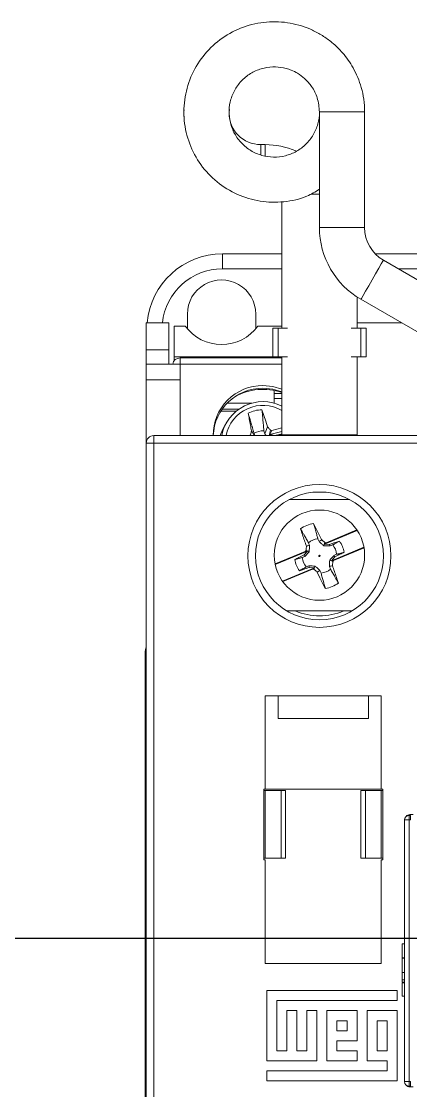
# Model space of a CAD drawing. Header units: millimetres. Extents: x 1004 to 59588, y 686 to 38112.
# Drawn here: x 44354.3 to 44380.1, y 36861.7 to 36932.7 of the extents above; entities that cross this region are included whole.
import ezdxf

# ---------------------------------------------------------------- set-up
doc = ezdxf.new("R2010")
doc.units = ezdxf.units.MM

msp = doc.modelspace()

# ---------------------------------------------------------------- linework, layer by layer
at = {"color": 7, "linetype": 'Continuous', "lineweight": 15}
for p, q in [((44365.062, 36926.876), (44365.049, 36926.723)), ((44365.049, 36926.723), (44365.049, 36926.653)), ((44365.049, 36926.653), (44365.055, 36926.421)), ((44368.049, 36926.723), (44368.073, 36926.891)), ((44374.049, 36926.723), (44374.049, 36919.033)), ((44377.049, 36926.723), (44374.049, 36926.723)), ((44377.049, 36919.033), (44377.049, 36926.723)), ((44370.449, 36924.553), (44370.149, 36924.553)), ((44370.149, 36923.888), (44370.149, 36924.553)), ((44370.449, 36923.799), (44370.449, 36924.553)), ((44373.491, 36921.253), (44374.049, 36921.253)), ((44371.549, 36920.761), (44371.549, 36912.353)), ((44377.049, 36919.033), (44374.049, 36919.033)), ((44367.603, 36917.289), (44367.603, 36916.293)), ((44367.603, 36917.289), (44371.549, 36917.289)), ((44377.758, 36917.289), (44387.549, 36917.289)), ((44384.249, 36913.433), (44378.299, 36916.868)), ((44371.549, 36916.293), (44367.603, 36916.293)), ((44387.549, 36916.293), (44379.295, 36916.293)), ((44376.549, 36912.353), (44376.549, 36914.423)), ((44376.799, 36914.27), (44382.749, 36910.834)), ((44365.284, 36912.309), (44365.284, 36913.289)), ((44369.815, 36913.289), (44369.815, 36912.309)), ((44362.549, 36912.707), (44364.049, 36912.707)), ((44362.549, 36910.907), (44362.549, 36912.707)), ((44364.049, 36910.907), (44364.049, 36912.707)), ((44365.142, 36912.489), (44364.399, 36912.489)), ((44364.399, 36910.447), (44364.399, 36912.489)), ((44371.549, 36912.489), (44369.957, 36912.489)), ((44371.299, 36912.353), (44370.945, 36912.353)), ((44370.945, 36910.453), (44370.945, 36912.353)), ((44371.936, 36912.353), (44371.299, 36912.353)), ((44371.299, 36912.353), (44371.299, 36910.453)), ((44376.799, 36912.353), (44376.162, 36912.353)), ((44376.549, 36912.707), (44379.505, 36912.707)), ((44376.549, 36912.353), (44376.549, 36912.707)), ((44377.154, 36912.353), (44376.799, 36912.353)), ((44376.799, 36910.453), (44376.799, 36912.353)), ((44377.154, 36910.453), (44377.154, 36912.353)), ((44364.049, 36910.907), (44362.549, 36910.907)), ((44362.549, 36910.907), (44362.549, 36909.957)), ((44364.049, 36910.907), (44364.049, 36909.957)), ((44364.399, 36910.447), (44371.549, 36910.447)), ((44364.399, 36910.193), (44364.399, 36910.447)), ((44364.399, 36910.193), (44364.414, 36910.193)), ((44364.399, 36910.174), (44364.399, 36910.193)), ((44371.549, 36910.374), (44364.799, 36910.374)), ((44364.799, 36910.374), (44364.799, 36909.961)), ((44371.299, 36910.453), (44370.945, 36910.453)), ((44371.299, 36910.453), (44371.936, 36910.453)), ((44371.549, 36910.453), (44371.549, 36905.253)), ((44376.162, 36910.453), (44376.799, 36910.453)), ((44376.549, 36905.253), (44376.549, 36910.453)), ((44376.549, 36905.207), (44376.549, 36910.453)), ((44376.799, 36910.453), (44377.154, 36910.453)), ((44364.799, 36909.957), (44362.549, 36909.957)), ((44362.549, 36908.907), (44362.549, 36909.957)), ((44364.799, 36909.961), (44364.799, 36909.957)), ((44371.549, 36909.961), (44364.799, 36909.961)), ((44364.799, 36908.907), (44364.799, 36909.957)), ((44364.799, 36908.907), (44362.549, 36908.907)), ((44362.549, 36904.707), (44362.549, 36908.907)), ((44364.799, 36905.207), (44364.799, 36908.907)), ((44371.049, 36908.207), (44371.049, 36907.359)), ((44371.549, 36908.003), (44371.049, 36908.003)), ((44367.918, 36907.359), (44369.55, 36907.359)), ((44371.049, 36907.663), (44371.549, 36907.663)), ((44367.497, 36906.826), (44368.518, 36906.826)), ((44367.59, 36906.965), (44368.702, 36906.965)), ((44367.879, 36906.077), (44367.695, 36905.759)), ((44363.049, 36905.207), (44382.999, 36905.207)), ((44363.049, 36905.207), (44363.049, 36904.707)), ((44369.43, 36905.207), (44369.478, 36905.247)), ((44369.492, 36905.207), (44369.478, 36905.247)), ((44369.705, 36905.359), (44369.737, 36905.207)), ((44370.412, 36905.321), (44370.362, 36905.521)), ((44370.721, 36905.207), (44370.791, 36905.572)), ((44370.877, 36905.553), (44370.744, 36905.291)), ((44371.549, 36905.49), (44370.744, 36905.291)), ((44371.078, 36905.218), (44370.744, 36905.291)), ((44370.791, 36905.572), (44370.877, 36905.553)), ((44371.549, 36905.72), (44370.877, 36905.553)), ((44371.078, 36905.207), (44371.078, 36905.218)), ((44371.549, 36905.253), (44376.549, 36905.253)), ((44371.64, 36905.253), (44371.579, 36905.207)), ((44372.452, 36905.207), (44372.471, 36905.253)), ((44372.7, 36905.207), (44372.732, 36905.253)), ((44374.049, 36905.262), (44373.928, 36905.217)), ((44374.197, 36905.207), (44374.049, 36905.262)), ((44374.049, 36905.262), (44374.049, 36905.207)), ((44375.627, 36905.253), (44375.647, 36905.207)), ((44375.799, 36905.207), (44375.799, 36905.253)), ((44376.299, 36905.207), (44376.299, 36905.253)), ((44362.549, 36838.707), (44362.549, 36904.707)), ((44362.549, 36904.707), (44363.049, 36904.707)), ((44363.049, 36904.707), (44363.049, 36838.707)), ((44382.999, 36904.707), (44363.049, 36904.707)), ((44376.049, 36900.957), (44372.049, 36900.957)), ((44376.561, 36898.898), (44374.382, 36897.995)), ((44376.539, 36898.931), (44374.503, 36898.087)), ((44373.318, 36898.088), (44373.388, 36897.908)), ((44374.02, 36898.17), (44373.943, 36898.348)), ((44374.503, 36898.087), (44374.382, 36897.995)), ((44374.416, 36898.093), (44374.503, 36898.087)), ((44373.106, 36897.508), (44371.106, 36896.678)), ((44373.257, 36897.528), (44371.114, 36896.64)), ((44373.257, 36897.528), (44373.033, 36897.27)), ((44373.106, 36897.508), (44373.164, 36897.574)), ((44373.257, 36897.528), (44373.106, 36897.508)), ((44374.723, 36897.971), (44374.382, 36897.995)), ((44374.93, 36897.939), (44374.75, 36897.868)), ((44374.842, 36896.887), (44377.003, 36897.783)), ((44374.992, 36896.907), (44377.01, 36897.744)), ((44375.012, 36897.236), (44375.189, 36897.314)), ((44373.086, 36897.178), (44372.909, 36897.101)), ((44374.842, 36896.887), (44375.066, 36897.145)), ((44374.842, 36896.887), (44374.992, 36896.907)), ((44374.992, 36896.907), (44374.934, 36896.841)), ((44371.591, 36895.538), (44373.716, 36896.42)), ((44371.614, 36895.506), (44373.596, 36896.328)), ((44373.169, 36896.476), (44373.348, 36896.546)), ((44373.376, 36896.444), (44373.716, 36896.42)), ((44373.596, 36896.328), (44373.716, 36896.42)), ((44373.683, 36896.322), (44373.596, 36896.328)), ((44374.078, 36896.244), (44374.155, 36896.067)), ((44374.781, 36896.327), (44374.71, 36896.507)), ((44371.872, 36893.557), (44376.227, 36893.557)), ((44362.481, 36890.789), (44362.481, 36852.789)), ((44378.149, 36887.907), (44370.449, 36887.907)), ((44370.449, 36887.907), (44370.449, 36881.707)), ((44371.299, 36886.407), (44371.299, 36887.907)), ((44377.299, 36887.907), (44377.299, 36886.407)), ((44378.149, 36881.707), (44378.149, 36887.907)), ((44377.299, 36886.407), (44371.299, 36886.407)), ((44370.349, 36881.707), (44370.449, 36881.707)), ((44370.349, 36881.707), (44370.349, 36877.007)), ((44370.449, 36881.707), (44378.149, 36881.707)), ((44378.149, 36881.707), (44378.249, 36881.707)), ((44378.249, 36881.707), (44378.249, 36877.007)), ((44370.45, 36881.607), (44370.349, 36881.607)), ((44370.45, 36881.607), (44370.45, 36877.107)), ((44371.499, 36881.607), (44370.45, 36881.607)), ((44371.499, 36881.607), (44371.499, 36877.107)), ((44371.799, 36881.607), (44371.499, 36881.607)), ((44371.799, 36881.607), (44371.799, 36877.107)), ((44376.799, 36877.107), (44376.799, 36881.607)), ((44377.099, 36881.607), (44376.799, 36881.607)), ((44377.099, 36877.107), (44377.099, 36881.607)), ((44378.149, 36881.607), (44377.099, 36881.607)), ((44378.249, 36881.607), (44378.149, 36881.607)), ((44378.149, 36881.607), (44378.149, 36877.107)), ((44379.699, 36862.257), (44379.699, 36879.657)), ((44379.999, 36879.657), (44379.699, 36879.657)), ((44379.999, 36879.657), (44379.999, 36879.957)), ((44379.999, 36879.957), (44380.099, 36879.957)), ((44379.999, 36879.657), (44379.999, 36862.257)), ((44380.099, 36879.657), (44379.999, 36879.657)), ((44380.049, 36880.007), (44380.265, 36880.007)), ((44380.049, 36880.007), (44380.049, 36879.957)), ((44380.099, 36879.657), (44380.099, 36879.957)), ((44370.349, 36877.107), (44370.45, 36877.107)), ((44370.349, 36877.007), (44370.449, 36877.007)), ((44370.449, 36877.007), (44370.449, 36870.107)), ((44370.45, 36877.107), (44371.499, 36877.107)), ((44371.499, 36877.107), (44371.799, 36877.107)), ((44376.799, 36877.107), (44377.099, 36877.107)), ((44377.099, 36877.107), (44378.149, 36877.107)), ((44378.149, 36877.107), (44378.249, 36877.107)), ((44378.149, 36870.107), (44378.149, 36877.007)), ((44378.149, 36877.007), (44378.249, 36877.007)), ((44379.549, 36871.406), (44379.699, 36871.406)), ((44379.549, 36870.483), (44379.549, 36871.406)), ((44379.549, 36870.483), (44379.699, 36870.483)), ((44379.549, 36870.457), (44379.549, 36870.483)), ((44379.549, 36870.457), (44379.699, 36870.457)), ((44379.549, 36869.509), (44379.549, 36870.457)), ((44370.449, 36870.107), (44378.149, 36870.107)), ((44379.549, 36869.509), (44379.699, 36869.509)), ((44379.549, 36869.02), (44379.699, 36869.02)), ((44379.216, 36868.307), (44370.549, 36868.307)), ((44370.549, 36868.307), (44370.549, 36863.641)), ((44379.216, 36867.641), (44379.216, 36868.307)), ((44379.549, 36868.866), (44379.699, 36868.866)), ((44379.549, 36868.821), (44379.699, 36868.821)), ((44371.213, 36867.641), (44379.216, 36867.641)), ((44371.213, 36864.307), (44371.213, 36867.641)), ((44379.549, 36867.948), (44379.699, 36867.948)), ((44371.879, 36866.974), (44371.879, 36864.307)), ((44372.546, 36866.974), (44371.879, 36866.974)), ((44372.546, 36864.307), (44372.546, 36866.974)), ((44373.213, 36866.974), (44373.213, 36864.307)), ((44373.879, 36866.974), (44373.213, 36866.974)), ((44373.879, 36863.641), (44373.879, 36866.974)), ((44374.546, 36866.974), (44374.546, 36863.641)), ((44376.546, 36866.974), (44374.546, 36866.974)), ((44376.546, 36864.974), (44376.546, 36866.974)), ((44379.216, 36866.974), (44377.216, 36866.974)), ((44377.216, 36866.974), (44377.216, 36863.641)), ((44379.216, 36862.307), (44379.216, 36866.974)), ((44375.879, 36866.307), (44375.213, 36866.307)), ((44375.213, 36866.307), (44375.213, 36865.641)), ((44375.879, 36865.641), (44375.879, 36866.307)), ((44378.549, 36866.307), (44377.883, 36866.307)), ((44377.883, 36866.307), (44377.883, 36864.307)), ((44378.549, 36864.307), (44378.549, 36866.307)), ((44375.213, 36865.641), (44375.879, 36865.641)), ((44375.213, 36864.974), (44376.546, 36864.974)), ((44375.213, 36864.307), (44375.213, 36864.974)), ((44371.879, 36864.307), (44371.213, 36864.307)), ((44373.213, 36864.307), (44372.546, 36864.307)), ((44376.546, 36864.307), (44375.213, 36864.307)), ((44376.546, 36863.641), (44376.546, 36864.307)), ((44377.883, 36864.307), (44378.549, 36864.307)), ((44370.549, 36863.641), (44373.879, 36863.641)), ((44374.546, 36863.641), (44376.546, 36863.641)), ((44377.216, 36863.641), (44378.549, 36863.641)), ((44378.549, 36863.641), (44378.549, 36862.974)), ((44370.549, 36862.974), (44370.549, 36862.307)), ((44378.549, 36862.974), (44370.549, 36862.974)), ((44370.549, 36862.307), (44379.216, 36862.307)), ((44379.999, 36862.257), (44379.699, 36862.257)), ((44379.999, 36861.957), (44379.999, 36862.257)), ((44379.999, 36862.257), (44380.099, 36862.257)), ((44380.099, 36861.957), (44379.999, 36861.957)), ((44380.049, 36861.957), (44380.049, 36861.907)), ((44380.265, 36861.907), (44380.049, 36861.907)), ((44380.099, 36862.257), (44380.099, 36861.957))]:
    msp.add_line(p, q, dxfattribs=at)
msp.add_line((44092.042, 36871.789), (44748.186, 36871.789))
at = {"color": 7, "linetype": 'Continuous', "lineweight": 15, "flags": 128}
for points in [[(44378.299, 36916.868), (44378.263, 36916.804), (44378.156, 36916.62), (44377.99, 36916.332), (44377.781, 36915.97), (44377.549, 36915.569), (44377.318, 36915.167), (44377.109, 36914.805), (44376.943, 36914.518), (44376.836, 36914.333), (44376.799, 36914.27), (44376.799, 36914.27)], [(44364.799, 36909.961), (44364.702, 36909.96), (44364.654, 36909.957)], [(44370.299, 36908.533), (44370.964, 36908.467), (44371.549, 36908.291)], [(44371.549, 36908.117), (44370.964, 36908.293), (44370.299, 36908.36)], [(44370.234, 36906.928), (44370.357, 36906.552), (44370.48, 36906.176), (44370.603, 36905.8), (44370.608, 36905.782)], [(44367.447, 36905.207), (44367.609, 36905.6), (44367.695, 36905.759)], [(44369.719, 36905.207), (44369.664, 36905.302), (44369.579, 36905.447), (44369.538, 36905.517)], [(44370.412, 36905.321), (44370.491, 36905.506), (44370.608, 36905.782)], [(44371.799, 36905.253), (44371.8, 36905.25), (44371.819, 36905.207)], [(44373.662, 36899.373), (44373.84, 36899.013), (44374.017, 36898.654), (44374.195, 36898.294), (44374.203, 36898.277)], [(44374.02, 36898.17), (44374.094, 36898.213), (44374.203, 36898.277)], [(44374.33, 36897.887), (44374.363, 36897.965), (44374.416, 36898.093)], [(44373.37, 36897.488), (44373.292, 36897.521), (44373.164, 36897.574)], [(44374.75, 36897.868), (44374.728, 36897.951), (44374.723, 36897.971)], [(44373.086, 36897.178), (44373.043, 36897.252), (44373.033, 36897.27)], [(44374.729, 36896.926), (44374.807, 36896.894), (44374.934, 36896.841)], [(44375.012, 36897.236), (44375.055, 36897.163), (44375.066, 36897.145)], [(44373.348, 36896.546), (44373.37, 36896.464), (44373.376, 36896.444)], [(44373.768, 36896.528), (44373.736, 36896.45), (44373.683, 36896.322)], [(44374.078, 36896.244), (44374.005, 36896.202), (44373.895, 36896.138)], [(44374.437, 36895.042), (44374.259, 36895.401), (44374.082, 36895.761), (44373.904, 36896.121), (44373.895, 36896.138)]]:
    msp.add_lwpolyline(points, dxfattribs=at)
at = {"color": 7, "linetype": 'Continuous', "lineweight": 15}
for centre, radius in [((44374.049, 36897.207), 4.75), ((44374.049, 36897.207), 4.25), ((44374.049, 36897.257), 3), ((44374.049, 36897.207), 0.0467)]:
    msp.add_circle(centre, radius, dxfattribs=at)
for centre, radius, start, end in [((44370.149, 36926.653), 2.1, 180, 270), ((44370.449, 36919.453), 5.1, 66.59444, 90), ((44379.549, 36919.033), 5.5, 180, 240), ((44379.549, 36919.033), 2.5, 180, 240), ((44367.549, 36913.289), 2.266, 359.99891, 180.00109), ((44364.799, 36909.874), 0.5, 90, 170.43553), ((44370.273, 36905.26), 3.273, 89.54288, 180.91851), ((44370.274, 36905.084), 3.276, 89.55917, 177.8409), ((44370.3, 36904.482), 3.8, 70.79725, 119.49998), ((44370.298, 36904.673), 2.793, 63.36986, 168.95585), ((44370.298, 36904.725), 2.494, 59.88554, 168.84285), ((44370.299, 36904.702), 2.227, 91.67078, 116.10092), ((44363.049, 36904.707), 0.5, 90, 180), ((44370.299, 36904.364), 1.159, 86.90573, 120.8657), ((44374.049, 36897.207), 2.2, 100.14322, 124.90213), ((44374.049, 36897.207), 1.145, 95.31638, 129.72896), ((44374.049, 36897.207), 1.652, 8.4191, 36.62625), ((44409.667, 36760.92), 141.711, 104.83315, 104.9187), ((44374.049, 36897.207), 1.145, 5.31638, 39.72896), ((44374.049, 36897.207), 1.652, 188.4191, 216.62625), ((44374.049, 36897.207), 1.145, 185.31638, 219.72896), ((44374.049, 36897.207), 1.145, 275.31638, 309.72896), ((44339.636, 37028.961), 137.019, 284.83169, 284.92017), ((44374.049, 36897.207), 2.2, 280.14322, 304.90213), ((44374.049, 36897.207), 3.989, 246.21191, 293.78809), ((44363.481, 36890.789), 1, 158.72102, 180), ((44379.999, 36879.657), 0.3, 90, 180), ((44380.049, 36879.707), 0.3, 90, 141.7681), ((44379.999, 36862.257), 0.3, 180, 270), ((44380.049, 36862.207), 0.3, 218.2319, 270)]:
    msp.add_arc(centre, radius, start, end, dxfattribs=at)
for centre, major_axis, ratio, start_param, end_param in [((44367.603, 36912.289), (4.11, 2.848), 0.999984, 0.964779, 2.451731), ((44367.603, 36912.293), (3.403, 2.103), 0.999979, 1.017216, 2.484234), ((44367.549, 36914.306), (0, 3.046), 0.984808, 2.210002, 4.073184)]:
    msp.add_ellipse(centre, major_axis=major_axis, ratio=ratio, start_param=start_param, end_param=end_param, dxfattribs=at)
for points, knots in [([(44377.049, 36926.723), (44377.038, 36927.007), (44377.015, 36927.558), (44376.796, 36928.561), (44376.355, 36929.629), (44375.656, 36930.62), (44374.942, 36931.318), (44374.259, 36931.813), (44373.355, 36932.304), (44372.112, 36932.698), (44370.532, 36932.771), (44368.975, 36932.428), (44367.561, 36931.69), (44366.387, 36930.61), (44365.535, 36929.261), (44365.065, 36927.737), (44365.007, 36926.142), (44365.367, 36924.589), (44366.12, 36923.182), (44367.213, 36922.019), (44368.57, 36921.183), (44370.101, 36920.726), (44371.689, 36920.698), (44373.056, 36920.983), (44373.779, 36921.421), (44374.049, 36921.585)], [0, 0, 0, 0, 0.027104, 0.052571, 0.09792, 0.136472, 0.167828, 0.192929, 0.216994, 0.266031, 0.316158, 0.366531, 0.416784, 0.466992, 0.517355, 0.567613, 0.617822, 0.668187, 0.718453, 0.768657, 0.819015, 0.869289, 0.919494, 0.969847, 1, 1, 1, 1]), ([(44374.041, 36926.774), (44374.044, 36926.753), (44374.083, 36926.471), (44373.962, 36925.92), (44373.669, 36925.186), (44373.174, 36924.557), (44372.538, 36924.078), (44371.796, 36923.782), (44371.004, 36923.689), (44370.216, 36923.805), (44369.483, 36924.124), (44368.86, 36924.622), (44368.388, 36925.264), (44368.1, 36926.008), (44368.015, 36926.802), (44368.14, 36927.588), (44368.467, 36928.317), (44368.971, 36928.935), (44369.618, 36929.4), (44370.36, 36929.678), (44371.12, 36929.753), (44371.73, 36929.662), (44372.215, 36929.498), (44372.638, 36929.287), (44373.112, 36928.935), (44373.579, 36928.393), (44373.965, 36927.639), (44374.02, 36927.042), (44374.049, 36926.723)], [0, 0, 0, 0, 0.003347, 0.045229, 0.086979, 0.128842, 0.170739, 0.212493, 0.254345, 0.296248, 0.338002, 0.379848, 0.421761, 0.463514, 0.505346, 0.547264, 0.589023, 0.630851, 0.672776, 0.714533, 0.755266, 0.793022, 0.811883, 0.836555, 0.867816, 0.905403, 0.949435, 1, 1, 1, 1]), ([(44369.538, 36905.517), (44369.514, 36905.647), (44369.465, 36905.909), (44369.392, 36906.304), (44369.343, 36906.569), (44369.319, 36906.702)], [0, 0, 0, 0, 0.328071, 0.664036, 1, 1, 1, 1]), ([(44369.319, 36906.702), (44369.353, 36906.584), (44369.41, 36906.385), (44369.503, 36906.062), (44369.58, 36905.794), (44369.642, 36905.576), (44369.678, 36905.452), (44369.696, 36905.39), (44369.705, 36905.359)], [0, 0, 0, 0, 0.263002, 0.445586, 0.722793, 0.861396, 0.930698, 1, 1, 1, 1]), ([(44370.362, 36905.521), (44370.359, 36905.554), (44370.353, 36905.619), (44370.341, 36905.749), (44370.32, 36905.977), (44370.294, 36906.258), (44370.264, 36906.596), (44370.245, 36906.805), (44370.234, 36906.928)], [0, 0, 0, 0, 0.069302, 0.138604, 0.277207, 0.554413, 0.736998, 1, 1, 1, 1]), ([(44369.478, 36905.247), (44369.485, 36905.283), (44369.501, 36905.354), (44369.521, 36905.444), (44369.534, 36905.499), (44369.538, 36905.517)], [0, 0, 0, 0, 0.396393, 0.792783, 1, 1, 1, 1]), ([(44370.498, 36905.207), (44370.494, 36905.214), (44370.464, 36905.251), (44370.436, 36905.289), (44370.412, 36905.321)], [0, 0, 0, 0, 0.163981, 1, 1, 1, 1]), ([(44370.608, 36905.782), (44370.625, 36905.763), (44370.686, 36905.693), (44370.747, 36905.623), (44370.791, 36905.572)], [0, 0, 0, 0, 0.271065, 1, 1, 1, 1]), ([(44371.549, 36905.303), (44371.526, 36905.299), (44371.368, 36905.27), (44371.211, 36905.242), (44371.078, 36905.218)], [0, 0, 0, 0, 0.151715, 1, 1, 1, 1]), ([(44373.184, 36897.854), (44373.141, 36897.981), (44373.054, 36898.237), (44372.923, 36898.623), (44372.835, 36898.882), (44372.791, 36899.012)], [0, 0, 0, 0, 0.32807, 0.664034, 1, 1, 1, 1]), ([(44372.791, 36899.012), (44372.837, 36898.931), (44372.915, 36898.794), (44373.042, 36898.572), (44373.147, 36898.388), (44373.232, 36898.238), (44373.281, 36898.152), (44373.305, 36898.11), (44373.318, 36898.088)], [0, 0, 0, 0, 0.263001, 0.445588, 0.722793, 0.861397, 0.930699, 1, 1, 1, 1]), ([(44373.943, 36898.348), (44373.937, 36898.371), (44373.924, 36898.419), (44373.897, 36898.514), (44373.852, 36898.68), (44373.796, 36898.885), (44373.728, 36899.132), (44373.686, 36899.283), (44373.662, 36899.373)], [0, 0, 0, 0, 0.069301, 0.138603, 0.277207, 0.554412, 0.736999, 1, 1, 1, 1]), ([(44374.33, 36897.887), (44374.283, 36897.93), (44374.207, 36897.999), (44374.105, 36898.093), (44374.048, 36898.145), (44374.02, 36898.17)], [0, 0, 0, 0, 0.44621, 0.722889, 1, 1, 1, 1]), ([(44374.203, 36898.277), (44374.223, 36898.26), (44374.294, 36898.199), (44374.364, 36898.137), (44374.416, 36898.093)], [0, 0, 0, 0, 0.271066, 1, 1, 1, 1]), ([(44375.375, 36898.193), (44375.286, 36898.163), (44375.069, 36898.089), (44374.851, 36898.015), (44374.723, 36897.971)], [0, 0, 0, 0, 0.409245, 1, 1, 1, 1]), ([(44375.375, 36898.193), (44375.312, 36898.157), (44375.207, 36898.097), (44375.08, 36898.025), (44374.994, 36897.976), (44374.951, 36897.952), (44374.93, 36897.939)], [0, 0, 0, 0, 0.422986, 0.711493, 0.855748, 1, 1, 1, 1]), ([(44373.37, 36897.488), (44373.327, 36897.441), (44373.257, 36897.365), (44373.163, 36897.263), (44373.112, 36897.207), (44373.086, 36897.178)], [0, 0, 0, 0, 0.44621, 0.722891, 1, 1, 1, 1]), ([(44373.164, 36897.574), (44373.167, 36897.611), (44373.172, 36897.685), (44373.178, 36897.778), (44373.182, 36897.835), (44373.184, 36897.854)], [0, 0, 0, 0, 0.396392, 0.792782, 1, 1, 1, 1]), ([(44373.388, 36897.908), (44373.387, 36897.874), (44373.384, 36897.804), (44373.378, 36897.665), (44373.373, 36897.558), (44373.37, 36897.488)], [0, 0, 0, 0, 0.254447, 0.508913, 1, 1, 1, 1]), ([(44374.75, 36897.868), (44374.715, 36897.87), (44374.646, 36897.873), (44374.507, 36897.879), (44374.4, 36897.884), (44374.33, 36897.887)], [0, 0, 0, 0, 0.254447, 0.508912, 1, 1, 1, 1]), ([(44375.066, 36897.145), (44375.181, 36897.202), (44375.387, 36897.303), (44375.593, 36897.405), (44375.683, 36897.449)], [0, 0, 0, 0, 0.561169, 1, 1, 1, 1]), ([(44375.189, 36897.314), (44375.213, 36897.32), (44375.261, 36897.333), (44375.356, 36897.359), (44375.497, 36897.398), (44375.614, 36897.43), (44375.683, 36897.449)], [0, 0, 0, 0, 0.144252, 0.288506, 0.577014, 1, 1, 1, 1]), ([(44373.033, 36897.27), (44372.917, 36897.213), (44372.712, 36897.112), (44372.506, 36897.01), (44372.416, 36896.966)], [0, 0, 0, 0, 0.561171, 1, 1, 1, 1]), ([(44372.909, 36897.101), (44372.885, 36897.095), (44372.838, 36897.082), (44372.743, 36897.055), (44372.602, 36897.017), (44372.485, 36896.985), (44372.416, 36896.966)], [0, 0, 0, 0, 0.144252, 0.288507, 0.577015, 1, 1, 1, 1]), ([(44374.71, 36896.507), (44374.712, 36896.541), (44374.715, 36896.611), (44374.721, 36896.75), (44374.726, 36896.856), (44374.729, 36896.926)], [0, 0, 0, 0, 0.254447, 0.508908, 1, 1, 1, 1]), ([(44374.729, 36896.926), (44374.772, 36896.973), (44374.841, 36897.05), (44374.935, 36897.152), (44374.987, 36897.208), (44375.012, 36897.236)], [0, 0, 0, 0, 0.4462117, 0.7228877, 1, 1, 1, 1]), ([(44374.934, 36896.841), (44374.932, 36896.804), (44374.927, 36896.73), (44374.921, 36896.637), (44374.916, 36896.58), (44374.915, 36896.561)], [0, 0, 0, 0, 0.396392, 0.792782, 1, 1, 1, 1]), ([(44372.724, 36896.222), (44372.786, 36896.258), (44372.892, 36896.318), (44373.019, 36896.39), (44373.104, 36896.439), (44373.147, 36896.463), (44373.169, 36896.476)], [0, 0, 0, 0, 0.422985, 0.711493, 0.855748, 1, 1, 1, 1]), ([(44372.724, 36896.222), (44372.813, 36896.252), (44373.03, 36896.326), (44373.247, 36896.4), (44373.376, 36896.444)], [0, 0, 0, 0, 0.409242, 1, 1, 1, 1]), ([(44373.348, 36896.546), (44373.383, 36896.545), (44373.453, 36896.542), (44373.592, 36896.536), (44373.698, 36896.531), (44373.768, 36896.528)], [0, 0, 0, 0, 0.254447, 0.508909, 1, 1, 1, 1]), ([(44373.895, 36896.138), (44373.876, 36896.155), (44373.805, 36896.216), (44373.735, 36896.277), (44373.683, 36896.322)], [0, 0, 0, 0, 0.271072, 1, 1, 1, 1]), ([(44373.768, 36896.528), (44373.815, 36896.485), (44373.891, 36896.416), (44373.994, 36896.322), (44374.05, 36896.27), (44374.078, 36896.244)], [0, 0, 0, 0, 0.44621, 0.722888, 1, 1, 1, 1]), ([(44374.155, 36896.067), (44374.162, 36896.044), (44374.175, 36895.996), (44374.201, 36895.901), (44374.247, 36895.735), (44374.303, 36895.53), (44374.371, 36895.283), (44374.412, 36895.132), (44374.437, 36895.042)], [0, 0, 0, 0, 0.069301, 0.138604, 0.277207, 0.554412, 0.736998, 1, 1, 1, 1]), ([(44375.308, 36895.403), (44375.262, 36895.484), (44375.184, 36895.621), (44375.057, 36895.843), (44374.952, 36896.027), (44374.867, 36896.177), (44374.818, 36896.262), (44374.793, 36896.305), (44374.781, 36896.327)], [0, 0, 0, 0, 0.263001, 0.445588, 0.722793, 0.861397, 0.930699, 1, 1, 1, 1]), ([(44374.915, 36896.561), (44374.958, 36896.434), (44375.045, 36896.178), (44375.176, 36895.792), (44375.264, 36895.533), (44375.308, 36895.403)], [0, 0, 0, 0, 0.328071, 0.664036, 1, 1, 1, 1]), ([(44379.549, 36869.509), (44379.549, 36869.473), (44379.549, 36869.352), (44379.549, 36869.174), (44379.549, 36869.043), (44379.549, 36869.028), (44379.549, 36869.02)], [0, 0, 0, 0, 0.142235, 0.474771, 0.737303, 1, 1, 1, 1]), ([(44379.549, 36869.02), (44379.549, 36868.994), (44379.549, 36868.93), (44379.549, 36868.878), (44379.549, 36868.87), (44379.549, 36868.866)], [0, 0, 0, 0, 0.26124, 0.630483, 1, 1, 1, 1]), ([(44379.549, 36868.821), (44379.549, 36868.629), (44379.549, 36868.285), (44379.549, 36868.051), (44379.549, 36867.948)], [0, 0, 0, 0, 0.559511, 1, 1, 1, 1])]:
    msp.add_open_spline(points, degree=3, knots=knots, dxfattribs=at)

doc.saveas('drawing.dxf')
